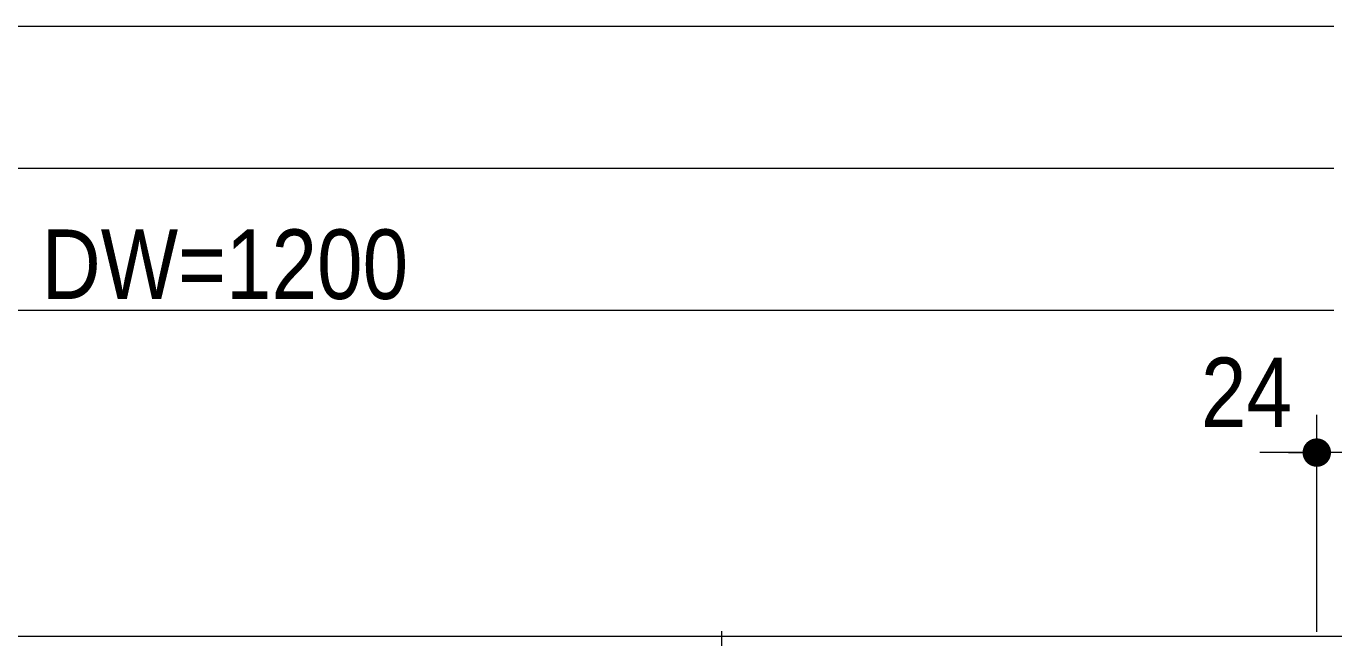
# Model space of a CAD drawing. Units: millimetres, scale not verified. Extents: x -6062 to 6062, y -3045 to 3045.
# Drawn here: x -1412 to -723, y 179 to 502 of the extents above; entities that cross this region are included whole.
import ezdxf
from ezdxf.enums import TextEntityAlignment as Align

# ---------------------------------------------------------------- set-up
doc = ezdxf.new("R2010")
doc.units = ezdxf.units.MM
doc.header["$LTSCALE"] = 20
doc.header["$PDMODE"] = 32
doc.header["$PDSIZE"] = 10
doc.linetypes.add('USER2', pattern=[10.5, 8, -0.5, 0.5, -0.5, 0.5, -0.5])
doc.linetypes.add('USER4', pattern=[1.11, 0.71, -0.4])
for name, color, linetype, lineweight in [('0-1_3一般', 7, 'Continuous', 15), ('0-2_2寸法-1', 7, 'Continuous', 15), ('0-3_0', 7, 'Continuous', 25), ('0-5_2寸法-2', 7, 'Continuous', 15)]:
    doc.layers.add(name, color=color, linetype=linetype, lineweight=lineweight)
doc.layers.add('0-4_Defpoints', color=7, linetype='Continuous')
doc.styles.add('ＭＳ Ｐゴシック', font='')
doc.styles.get('ＭＳ Ｐゴシック').set_extended_font_data('MS PGothic')

# ---------------------------------------------------------------- blocks, each defined once
blk = doc.blocks.new('_Dot')
at = {"layer": '0-3_0'}
blk.add_line((-10, 0), (-20, 0), dxfattribs=at)
for points in [[(0, 0), (-4.26, 9.05), (-3.09, 9.51)], [(0, 0), (-3.09, 9.51), (-1.87, 9.82)], [(0, 0), (-1.87, 9.82), (-0.63, 9.98)], [(0, 0), (-0.63, 9.98), (0.63, 9.98)], [(0, 0), (0.63, 9.98), (1.87, 9.82)], [(0, 0), (1.87, 9.82), (3.09, 9.51)], [(0, 0), (3.09, 9.51), (4.26, 9.05)], [(0, 0), (-10, 0), (-9.92, 1.25)], [(0, 0), (-9.92, -1.25), (-10, 0)], [(0, 0), (-9.92, 1.25), (-9.69, 2.49)], [(0, 0), (-9.69, -2.49), (-9.92, -1.25)], [(0, 0), (-9.69, 2.49), (-9.3, 3.68)], [(0, 0), (-9.3, -3.68), (-9.69, -2.49)], [(0, 0), (-9.3, 3.68), (-8.76, 4.82)], [(0, 0), (-8.76, -4.82), (-9.3, -3.68)], [(0, 0), (-8.76, 4.82), (-8.09, 5.88)], [(0, 0), (-8.09, -5.88), (-8.76, -4.82)], [(0, 0), (-8.09, 5.88), (-7.29, 6.85)], [(0, 0), (-7.29, -6.85), (-8.09, -5.88)], [(0, 0), (-7.29, 6.85), (-6.37, 7.71)], [(0, 0), (-6.37, -7.71), (-7.29, -6.85)], [(0, 0), (-6.37, 7.71), (-5.36, 8.44)], [(0, 0), (-5.36, -8.44), (-6.37, -7.71)], [(0, 0), (-5.36, 8.44), (-4.26, 9.05)], [(0, 0), (-4.26, -9.05), (-5.36, -8.44)], [(0, 0), (-3.09, -9.51), (-4.26, -9.05)], [(0, 0), (-1.87, -9.82), (-3.09, -9.51)], [(0, 0), (-0.63, -9.98), (-1.87, -9.82)], [(0, 0), (0.63, -9.98), (-0.63, -9.98)], [(0, 0), (4.26, 9.05), (5.36, 8.44)], [(0, 0), (5.36, 8.44), (6.37, 7.71)], [(0, 0), (6.37, 7.71), (7.29, 6.85)], [(0, 0), (7.29, 6.85), (8.09, 5.88)], [(0, 0), (8.09, 5.88), (8.76, 4.82)], [(0, 0), (8.76, 4.82), (9.3, 3.68)], [(0, 0), (9.3, 3.68), (9.69, 2.49)], [(0, 0), (9.69, 2.49), (9.92, 1.25)], [(0, 0), (9.92, 1.25), (10, 0)], [(0, 0), (1.87, -9.82), (0.63, -9.98)], [(0, 0), (3.09, -9.51), (1.87, -9.82)], [(0, 0), (4.26, -9.05), (3.09, -9.51)], [(0, 0), (5.36, -8.44), (4.26, -9.05)], [(0, 0), (6.37, -7.71), (5.36, -8.44)], [(0, 0), (7.29, -6.85), (6.37, -7.71)], [(0, 0), (8.09, -5.88), (7.29, -6.85)], [(0, 0), (8.76, -4.82), (8.09, -5.88)], [(0, 0), (9.3, -3.68), (8.76, -4.82)], [(0, 0), (9.69, -2.49), (9.3, -3.68)], [(0, 0), (9.92, -1.25), (9.69, -2.49)], [(0, 0), (10, 0), (9.92, -1.25)]]:
    blk.add_solid(points, dxfattribs=at)
blk = doc.blocks.new('グループ-32')
at = {"layer": '0-1_3一般', "linetype": 'USER4'}
blk.add_line((21598.1, 3600), (-72361.9, 3600), dxfattribs=at)
at = {"layer": '0-1_3一般', "linetype": 'USER2'}
blk.add_line((14838, 3654.9), (14838, 3431.4), dxfattribs=at)
at = {"layer": '0-1_3一般'}
blk.add_lwpolyline([(21598.1, 4660), (21598.1, 3600), (-72361.9, 3600), (-72361.9, 4660)], dxfattribs=at)

msp = doc.modelspace()

# ---------------------------------------------------------------- linework, layer by layer
at = {"layer": '0-2_2寸法-1'}
for p, q in [((-5390.59, 502), (-722.61, 502)), ((-3017.59, 427), (-722.6, 427)), ((-722.6, 352), (-1892.59, 352))]:
    msp.add_line(p, q, dxfattribs=at)
at = {"layer": '0-4_Defpoints'}
msp.add_point((-731.6, 277), dxfattribs=at)
at = {"layer": '0-5_2寸法-2'}
for p, q in [((-731.6, 182.5), (-731.6, 297)), ((-746.61, 277), (-761.61, 277)), ((-707.6, 277), (-731.6, 277))]:
    msp.add_line(p, q, dxfattribs=at)

# ---------------------------------------------------------------- block references
at = {"layer": '0-1_3一般', "xscale": 0.05, "yscale": 0.05}
msp.add_blockref('グループ-32', (-1787.5, 0), dxfattribs=at)
at = {"layer": '0-5_2寸法-2', "xscale": 0.7503418, "yscale": 0.7503418}
msp.add_blockref('_Dot', (-731.6, 277), dxfattribs=at)

# ---------------------------------------------------------------- texts
at = {"layer": '0-2_2寸法-1', "style": 'ＭＳ Ｐゴシック', "width": 0.9}
msp.add_text('DW=1200', height=36.69, dxfattribs=at).set_placement((-1404.05, 347.04), align=Align.BOTTOM_LEFT)
at = {"layer": '0-5_2寸法-2', "style": 'ＭＳ Ｐゴシック', "width": 0.9}
msp.add_text('24', height=36.66, dxfattribs=at).set_placement((-792.68, 279.48), align=Align.BOTTOM_LEFT)

doc.saveas('drawing.dxf')
